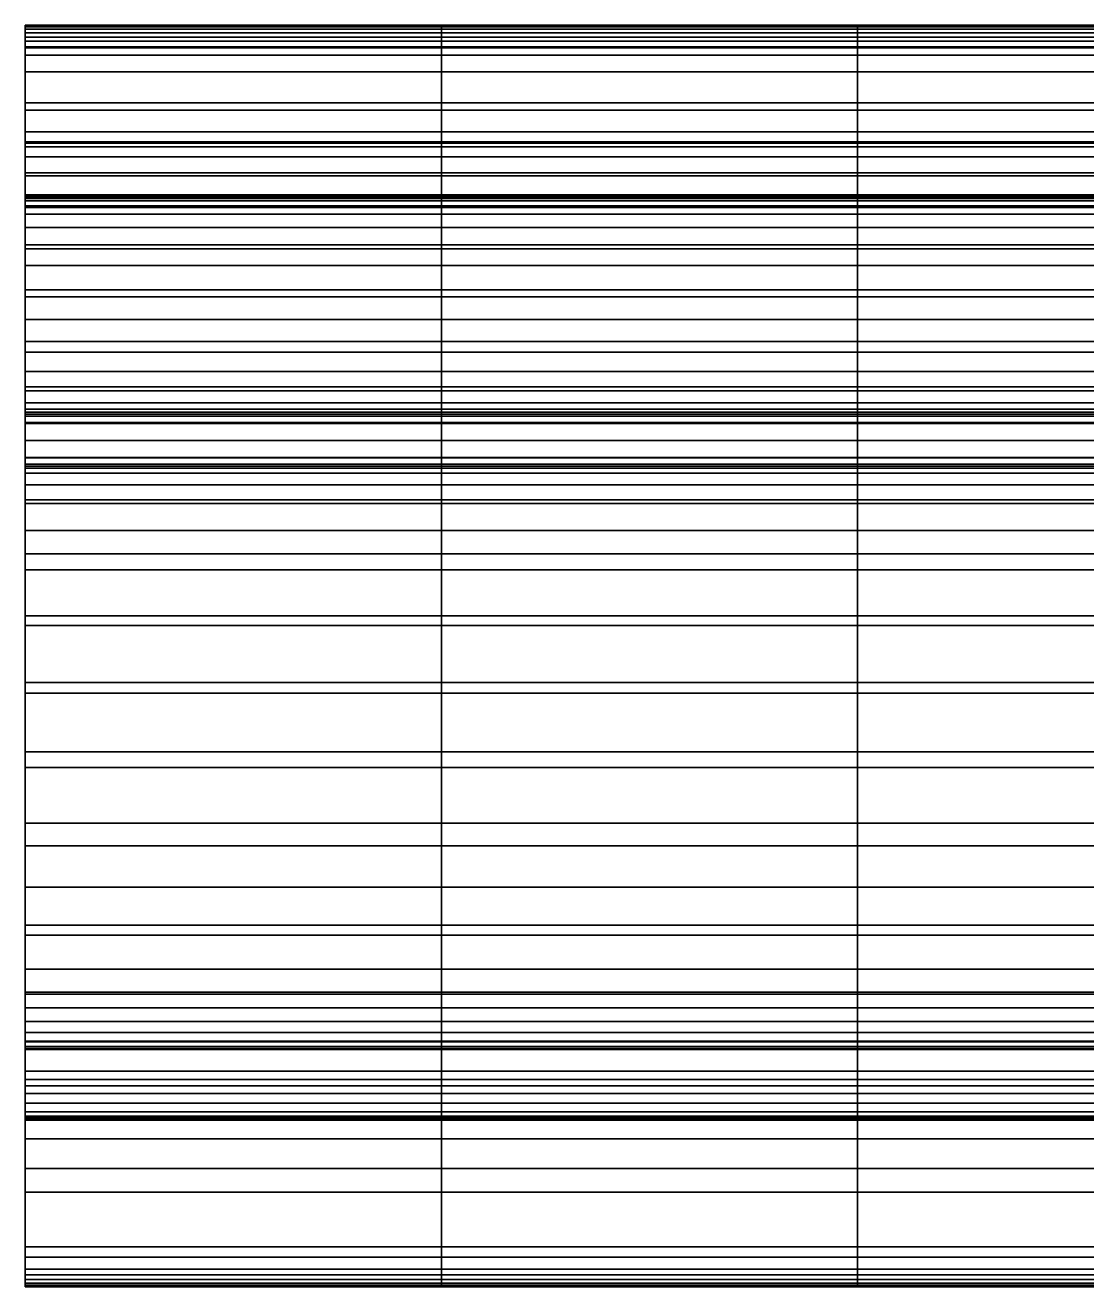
# Model space of a CAD drawing. Header units: inches. Extents: x -89 to 111, y 0 to 7.
# Drawn here: x -89 to -82.7, y 0 to 7.48 of the extents above; entities that cross this region are included whole.
import ezdxf

# ---------------------------------------------------------------- set-up
doc = ezdxf.new("R2010")
doc.units = ezdxf.units.IN
doc.header["$MEASUREMENT"] = 0

msp = doc.modelspace()

# ---------------------------------------------------------------- linework, layer by layer
for points in [[(-89, 7.474, -1.4671), (-89, 7.4817, -2.0206), (-89, 7.4843, -2.2062), (-89, 7.4826, -2.2074)], [(-86.5309, 7.4826, -2.2074), (-89, 7.4826, -2.2074), (-89, 7.4843, -2.2062), (-86.5309, 7.4843, -2.2062)], [(-86.5309, 7.4843, -2.2062), (-89, 7.4843, -2.2062), (-89, 7.4817, -2.0206), (-86.5309, 7.4817, -2.0206)], [(-86.5309, 7.4778, -2.2079), (-89, 7.4778, -2.2079), (-89, 7.4826, -2.2074), (-86.5309, 7.4826, -2.2074)], [(-86.5309, 7.4817, -2.0206), (-89, 7.4817, -2.0206), (-89, 7.474, -1.4671), (-86.5309, 7.474, -1.4671)], [(-86.5309, 7.3502, -2.2079), (-89, 7.3502, -2.2079), (-89, 7.4778, -2.2079), (-86.5309, 7.4778, -2.2079)], [(-86.5309, 7.474, -1.4671), (-89, 7.474, -1.4671), (-89, 7.46, -0.9005), (-86.5309, 7.46, -0.9005)], [(-86.5309, 7.46, -0.9005), (-89, 7.46, -0.9005), (-89, 7.4385, -0.6755), (-86.5309, 7.4385, -0.6755)], [(-86.5309, 7.4385, -0.6755), (-89, 7.4385, -0.6755), (-89, 7.4135, -0.6269), (-86.5309, 7.4135, -0.6269)], [(-86.5309, 7.4135, -0.6269), (-89, 7.4135, -0.6269), (-89, 7.3892, -0.59), (-86.5309, 7.3892, -0.59)], [(-84.0617, 7.4826, -2.2074), (-86.5309, 7.4826, -2.2074), (-86.5309, 7.4843, -2.2062), (-84.0617, 7.4843, -2.2062)], [(-84.0617, 7.4843, -2.2062), (-86.5309, 7.4843, -2.2062), (-86.5309, 7.4817, -2.0206), (-84.0617, 7.4817, -2.0206)], [(-84.0617, 7.4778, -2.2079), (-86.5309, 7.4778, -2.2079), (-86.5309, 7.4826, -2.2074), (-84.0617, 7.4826, -2.2074)], [(-84.0617, 7.4817, -2.0206), (-86.5309, 7.4817, -2.0206), (-86.5309, 7.474, -1.4671), (-84.0617, 7.474, -1.4671)], [(-84.0617, 7.3502, -2.2079), (-86.5309, 7.3502, -2.2079), (-86.5309, 7.4778, -2.2079), (-84.0617, 7.4778, -2.2079)], [(-84.0617, 7.474, -1.4671), (-86.5309, 7.474, -1.4671), (-86.5309, 7.46, -0.9005), (-84.0617, 7.46, -0.9005)], [(-84.0617, 7.46, -0.9005), (-86.5309, 7.46, -0.9005), (-86.5309, 7.4385, -0.6755), (-84.0617, 7.4385, -0.6755)], [(-84.0617, 7.4385, -0.6755), (-86.5309, 7.4385, -0.6755), (-86.5309, 7.4135, -0.6269), (-84.0617, 7.4135, -0.6269)], [(-84.0617, 7.4135, -0.6269), (-86.5309, 7.4135, -0.6269), (-86.5309, 7.3892, -0.59), (-84.0617, 7.3892, -0.59)], [(-81.5926, 7.4826, -2.2074), (-84.0617, 7.4826, -2.2074), (-84.0617, 7.4843, -2.2062), (-81.5926, 7.4843, -2.2062)], [(-81.5926, 7.4843, -2.2062), (-84.0617, 7.4843, -2.2062), (-84.0617, 7.4817, -2.0206), (-81.5926, 7.4817, -2.0206)], [(-81.5926, 7.4778, -2.2079), (-84.0617, 7.4778, -2.2079), (-84.0617, 7.4826, -2.2074), (-81.5926, 7.4826, -2.2074)], [(-81.5926, 7.4817, -2.0206), (-84.0617, 7.4817, -2.0206), (-84.0617, 7.474, -1.4671), (-81.5926, 7.474, -1.4671)], [(-81.5926, 7.3502, -2.2079), (-84.0617, 7.3502, -2.2079), (-84.0617, 7.4778, -2.2079), (-81.5926, 7.4778, -2.2079)], [(-81.5926, 7.474, -1.4671), (-84.0617, 7.474, -1.4671), (-84.0617, 7.46, -0.9005), (-81.5926, 7.46, -0.9005)], [(-81.5926, 7.46, -0.9005), (-84.0617, 7.46, -0.9005), (-84.0617, 7.4385, -0.6755), (-81.5926, 7.4385, -0.6755)], [(-81.5926, 7.4385, -0.6755), (-84.0617, 7.4385, -0.6755), (-84.0617, 7.4135, -0.6269), (-81.5926, 7.4135, -0.6269)], [(-81.5926, 7.4135, -0.6269), (-84.0617, 7.4135, -0.6269), (-84.0617, 7.3892, -0.59), (-81.5926, 7.3892, -0.59)], [(-86.5309, 7.3892, -0.59), (-89, 7.3892, -0.59), (-89, 7.3566, -0.5653), (-86.5309, 7.3566, -0.5653)], [(-86.5309, 7.3566, -0.5653), (-89, 7.3566, -0.5653), (-89, 7.307, -0.5532), (-86.5309, 7.307, -0.5532)], [(-86.5309, 6.9806, -2.2079), (-89, 6.9806, -2.2079), (-89, 7.3502, -2.2079), (-86.5309, 7.3502, -2.2079)], [(-84.0617, 7.3892, -0.59), (-86.5309, 7.3892, -0.59), (-86.5309, 7.3566, -0.5653), (-84.0617, 7.3566, -0.5653)], [(-84.0617, 7.3566, -0.5653), (-86.5309, 7.3566, -0.5653), (-86.5309, 7.307, -0.5532), (-84.0617, 7.307, -0.5532)], [(-84.0617, 6.9806, -2.2079), (-86.5309, 6.9806, -2.2079), (-86.5309, 7.3502, -2.2079), (-84.0617, 7.3502, -2.2079)], [(-81.5926, 7.3892, -0.59), (-84.0617, 7.3892, -0.59), (-84.0617, 7.3566, -0.5653), (-81.5926, 7.3566, -0.5653)], [(-81.5926, 7.3566, -0.5653), (-84.0617, 7.3566, -0.5653), (-84.0617, 7.307, -0.5532), (-81.5926, 7.307, -0.5532)], [(-81.5926, 6.9806, -2.2079), (-84.0617, 6.9806, -2.2079), (-84.0617, 7.3502, -2.2079), (-81.5926, 7.3502, -2.2079)], [(-86.5309, 7.307, -0.5532), (-89, 7.307, -0.5532), (-89, 7.2069, -0.5488), (-86.5309, 7.2069, -0.5488)], [(-84.0617, 7.307, -0.5532), (-86.5309, 7.307, -0.5532), (-86.5309, 7.2069, -0.5488), (-84.0617, 7.2069, -0.5488)], [(-81.5926, 7.307, -0.5532), (-84.0617, 7.307, -0.5532), (-84.0617, 7.2069, -0.5488), (-81.5926, 7.2069, -0.5488)], [(-86.5309, 7.2069, -0.5488), (-89, 7.2069, -0.5488), (-89, 7.0228, -0.5474), (-86.5309, 7.0228, -0.5474)], [(-84.0617, 7.2069, -0.5488), (-86.5309, 7.2069, -0.5488), (-86.5309, 7.0228, -0.5474), (-84.0617, 7.0228, -0.5474)], [(-81.5926, 7.2069, -0.5488), (-84.0617, 7.2069, -0.5488), (-84.0617, 7.0228, -0.5474), (-81.5926, 7.0228, -0.5474)], [(-86.5309, 7.0228, -0.5474), (-89, 7.0228, -0.5474), (-89, 6.8522, -0.5474), (-86.5309, 6.8522, -0.5474)], [(-86.5309, 6.6093, -2.2079), (-89, 6.6093, -2.2079), (-89, 6.9806, -2.2079), (-86.5309, 6.9806, -2.2079)], [(-84.0617, 7.0228, -0.5474), (-86.5309, 7.0228, -0.5474), (-86.5309, 6.8522, -0.5474), (-84.0617, 6.8522, -0.5474)], [(-84.0617, 6.6093, -2.2079), (-86.5309, 6.6093, -2.2079), (-86.5309, 6.9806, -2.2079), (-84.0617, 6.9806, -2.2079)], [(-81.5926, 7.0228, -0.5474), (-84.0617, 7.0228, -0.5474), (-84.0617, 6.8522, -0.5474), (-81.5926, 6.8522, -0.5474)], [(-81.5926, 6.6093, -2.2079), (-84.0617, 6.6093, -2.2079), (-84.0617, 6.9806, -2.2079), (-81.5926, 6.9806, -2.2079)], [(-86.5309, 6.8522, -0.5474), (-89, 6.8522, -0.5474), (-89, 6.7922, -0.5474), (-86.5309, 6.7922, -0.5474)], [(-84.0617, 6.8522, -0.5474), (-86.5309, 6.8522, -0.5474), (-86.5309, 6.7922, -0.5474), (-84.0617, 6.7922, -0.5474)], [(-81.5926, 6.8522, -0.5474), (-84.0617, 6.8522, -0.5474), (-84.0617, 6.7922, -0.5474), (-81.5926, 6.7922, -0.5474)], [(-86.5309, 6.7922, -0.5474), (-89, 6.7922, -0.5474), (-89, 6.788, -0.546), (-86.5309, 6.788, -0.546)], [(-86.5309, 6.788, -0.546), (-89, 6.788, -0.546), (-89, 6.7846, -0.5419), (-86.5309, 6.7846, -0.5419)], [(-86.5309, 6.7846, -0.5419), (-89, 6.7846, -0.5419), (-89, 6.763, -0.4989), (-86.5309, 6.763, -0.4989)], [(-86.5309, 6.763, -0.4989), (-89, 6.763, -0.4989), (-89, 6.7041, -0.3807), (-86.5309, 6.7041, -0.3807)], [(-84.0617, 6.7922, -0.5474), (-86.5309, 6.7922, -0.5474), (-86.5309, 6.788, -0.546), (-84.0617, 6.788, -0.546)], [(-84.0617, 6.788, -0.546), (-86.5309, 6.788, -0.546), (-86.5309, 6.7846, -0.5419), (-84.0617, 6.7846, -0.5419)], [(-84.0617, 6.7846, -0.5419), (-86.5309, 6.7846, -0.5419), (-86.5309, 6.763, -0.4989), (-84.0617, 6.763, -0.4989)], [(-84.0617, 6.763, -0.4989), (-86.5309, 6.763, -0.4989), (-86.5309, 6.7041, -0.3807), (-84.0617, 6.7041, -0.3807)], [(-81.5926, 6.7922, -0.5474), (-84.0617, 6.7922, -0.5474), (-84.0617, 6.788, -0.546), (-81.5926, 6.788, -0.546)], [(-81.5926, 6.788, -0.546), (-84.0617, 6.788, -0.546), (-84.0617, 6.7846, -0.5419), (-81.5926, 6.7846, -0.5419)], [(-81.5926, 6.7846, -0.5419), (-84.0617, 6.7846, -0.5419), (-84.0617, 6.763, -0.4989), (-81.5926, 6.763, -0.4989)], [(-81.5926, 6.763, -0.4989), (-84.0617, 6.763, -0.4989), (-84.0617, 6.7041, -0.3807), (-81.5926, 6.7041, -0.3807)], [(-86.5309, 6.7041, -0.3807), (-89, 6.7041, -0.3807), (-89, 6.5897, -0.2324), (-86.5309, 6.5897, -0.2324)], [(-84.0617, 6.7041, -0.3807), (-86.5309, 6.7041, -0.3807), (-86.5309, 6.5897, -0.2324), (-84.0617, 6.5897, -0.2324)], [(-81.5926, 6.7041, -0.3807), (-84.0617, 6.7041, -0.3807), (-84.0617, 6.5897, -0.2324), (-81.5926, 6.5897, -0.2324)], [(-86.5309, 6.477, -2.2079), (-89, 6.477, -2.2079), (-89, 6.6093, -2.2079), (-86.5309, 6.6093, -2.2079)], [(-86.5309, 6.5897, -0.2324), (-89, 6.5897, -0.2324), (-89, 6.4017, -0.099), (-86.5309, 6.4017, -0.099)], [(-84.0617, 6.477, -2.2079), (-86.5309, 6.477, -2.2079), (-86.5309, 6.6093, -2.2079), (-84.0617, 6.6093, -2.2079)], [(-84.0617, 6.5897, -0.2324), (-86.5309, 6.5897, -0.2324), (-86.5309, 6.4017, -0.099), (-84.0617, 6.4017, -0.099)], [(-81.5926, 6.477, -2.2079), (-84.0617, 6.477, -2.2079), (-84.0617, 6.6093, -2.2079), (-81.5926, 6.6093, -2.2079)], [(-81.5926, 6.5897, -0.2324), (-84.0617, 6.5897, -0.2324), (-84.0617, 6.4017, -0.099), (-81.5926, 6.4017, -0.099)], [(-86.5309, 6.4671, -2.2046), (-89, 6.4671, -2.2046), (-89, 6.477, -2.2079), (-86.5309, 6.477, -2.2079)], [(-86.5309, 6.4632, -2.1948), (-89, 6.4632, -2.1948), (-89, 6.4671, -2.2046), (-86.5309, 6.4671, -2.2046)], [(-86.5309, 6.4608, -2.1654), (-89, 6.4608, -2.1654), (-89, 6.4632, -2.1948), (-86.5309, 6.4632, -2.1948)], [(-86.5309, 6.4552, -2.1034), (-89, 6.4552, -2.1034), (-89, 6.4608, -2.1654), (-86.5309, 6.4608, -2.1654)], [(-86.5309, 6.4413, -2.0118), (-89, 6.4413, -2.0118), (-89, 6.4552, -2.1034), (-86.5309, 6.4552, -2.1034)], [(-86.5309, 6.4134, -1.8934), (-89, 6.4134, -1.8934), (-89, 6.4413, -2.0118), (-86.5309, 6.4413, -2.0118)], [(-84.0617, 6.4671, -2.2046), (-86.5309, 6.4671, -2.2046), (-86.5309, 6.477, -2.2079), (-84.0617, 6.477, -2.2079)], [(-84.0617, 6.4632, -2.1948), (-86.5309, 6.4632, -2.1948), (-86.5309, 6.4671, -2.2046), (-84.0617, 6.4671, -2.2046)], [(-84.0617, 6.4608, -2.1654), (-86.5309, 6.4608, -2.1654), (-86.5309, 6.4632, -2.1948), (-84.0617, 6.4632, -2.1948)], [(-84.0617, 6.4552, -2.1034), (-86.5309, 6.4552, -2.1034), (-86.5309, 6.4608, -2.1654), (-84.0617, 6.4608, -2.1654)], [(-84.0617, 6.4413, -2.0118), (-86.5309, 6.4413, -2.0118), (-86.5309, 6.4552, -2.1034), (-84.0617, 6.4552, -2.1034)], [(-84.0617, 6.4134, -1.8934), (-86.5309, 6.4134, -1.8934), (-86.5309, 6.4413, -2.0118), (-84.0617, 6.4413, -2.0118)], [(-81.5926, 6.4671, -2.2046), (-84.0617, 6.4671, -2.2046), (-84.0617, 6.477, -2.2079), (-81.5926, 6.477, -2.2079)], [(-81.5926, 6.4632, -2.1948), (-84.0617, 6.4632, -2.1948), (-84.0617, 6.4671, -2.2046), (-81.5926, 6.4671, -2.2046)], [(-81.5926, 6.4608, -2.1654), (-84.0617, 6.4608, -2.1654), (-84.0617, 6.4632, -2.1948), (-81.5926, 6.4632, -2.1948)], [(-81.5926, 6.4552, -2.1034), (-84.0617, 6.4552, -2.1034), (-84.0617, 6.4608, -2.1654), (-81.5926, 6.4608, -2.1654)], [(-81.5926, 6.4413, -2.0118), (-84.0617, 6.4413, -2.0118), (-84.0617, 6.4552, -2.1034), (-81.5926, 6.4552, -2.1034)], [(-81.5926, 6.4134, -1.8934), (-84.0617, 6.4134, -1.8934), (-84.0617, 6.4413, -2.0118), (-81.5926, 6.4413, -2.0118)], [(-86.5309, 6.3637, -1.762), (-89, 6.3637, -1.762), (-89, 6.4134, -1.8934), (-86.5309, 6.4134, -1.8934)], [(-86.5309, 6.4017, -0.099), (-89, 6.4017, -0.099), (-89, 6.1568, -0.0133), (-86.5309, 6.1568, -0.0133)], [(-86.5309, 6.2839, -1.6313), (-89, 6.2839, -1.6313), (-89, 6.3637, -1.762), (-86.5309, 6.3637, -1.762)], [(-84.0617, 6.3637, -1.762), (-86.5309, 6.3637, -1.762), (-86.5309, 6.4134, -1.8934), (-84.0617, 6.4134, -1.8934)], [(-84.0617, 6.4017, -0.099), (-86.5309, 6.4017, -0.099), (-86.5309, 6.1568, -0.0133), (-84.0617, 6.1568, -0.0133)], [(-84.0617, 6.2839, -1.6313), (-86.5309, 6.2839, -1.6313), (-86.5309, 6.3637, -1.762), (-84.0617, 6.3637, -1.762)], [(-81.5926, 6.3637, -1.762), (-84.0617, 6.3637, -1.762), (-84.0617, 6.4134, -1.8934), (-81.5926, 6.4134, -1.8934)], [(-81.5926, 6.4017, -0.099), (-84.0617, 6.4017, -0.099), (-84.0617, 6.1568, -0.0133), (-81.5926, 6.1568, -0.0133)], [(-81.5926, 6.2839, -1.6313), (-84.0617, 6.2839, -1.6313), (-84.0617, 6.3637, -1.762), (-81.5926, 6.3637, -1.762)], [(-86.5309, 6.1801, -1.5038), (-89, 6.1801, -1.5038), (-89, 6.2839, -1.6313), (-86.5309, 6.2839, -1.6313)], [(-84.0617, 6.1801, -1.5038), (-86.5309, 6.1801, -1.5038), (-86.5309, 6.2839, -1.6313), (-84.0617, 6.2839, -1.6313)], [(-81.5926, 6.1801, -1.5038), (-84.0617, 6.1801, -1.5038), (-84.0617, 6.2839, -1.6313), (-81.5926, 6.2839, -1.6313)], [(-86.5309, 6.0584, -1.3817), (-89, 6.0584, -1.3817), (-89, 6.1801, -1.5038), (-86.5309, 6.1801, -1.5038)], [(-86.5309, 6.1568, -0.0133), (-89, 6.1568, -0.0133), (-89, 5.8717, -0.0079), (-86.5309, 5.8717, -0.0079)], [(-84.0617, 6.0584, -1.3817), (-86.5309, 6.0584, -1.3817), (-86.5309, 6.1801, -1.5038), (-84.0617, 6.1801, -1.5038)], [(-84.0617, 6.1568, -0.0133), (-86.5309, 6.1568, -0.0133), (-86.5309, 5.8717, -0.0079), (-84.0617, 5.8717, -0.0079)], [(-81.5926, 6.0584, -1.3817), (-84.0617, 6.0584, -1.3817), (-84.0617, 6.1801, -1.5038), (-81.5926, 6.1801, -1.5038)], [(-81.5926, 6.1568, -0.0133), (-84.0617, 6.1568, -0.0133), (-84.0617, 5.8717, -0.0079), (-81.5926, 5.8717, -0.0079)], [(-86.5309, 5.9132, -1.2826), (-89, 5.9132, -1.2826), (-89, 6.0584, -1.3817), (-86.5309, 6.0584, -1.3817)], [(-84.0617, 5.9132, -1.2826), (-86.5309, 5.9132, -1.2826), (-86.5309, 6.0584, -1.3817), (-84.0617, 6.0584, -1.3817)], [(-81.5926, 5.9132, -1.2826), (-84.0617, 5.9132, -1.2826), (-84.0617, 6.0584, -1.3817), (-81.5926, 6.0584, -1.3817)], [(-86.5309, 5.7385, -1.2243), (-89, 5.7385, -1.2243), (-89, 5.9132, -1.2826), (-86.5309, 5.9132, -1.2826)], [(-86.5309, 5.8717, -0.0079), (-89, 5.8717, -0.0079), (-89, 5.6083, -0.0631), (-86.5309, 5.6083, -0.0631)], [(-84.0617, 5.7385, -1.2243), (-86.5309, 5.7385, -1.2243), (-86.5309, 5.9132, -1.2826), (-84.0617, 5.9132, -1.2826)], [(-84.0617, 5.8717, -0.0079), (-86.5309, 5.8717, -0.0079), (-86.5309, 5.6083, -0.0631), (-84.0617, 5.6083, -0.0631)], [(-81.5926, 5.7385, -1.2243), (-84.0617, 5.7385, -1.2243), (-84.0617, 5.9132, -1.2826), (-81.5926, 5.9132, -1.2826)], [(-81.5926, 5.8717, -0.0079), (-84.0617, 5.8717, -0.0079), (-84.0617, 5.6083, -0.0631), (-81.5926, 5.6083, -0.0631)], [(-86.5309, 5.5438, -1.2026), (-89, 5.5438, -1.2026), (-89, 5.7385, -1.2243), (-86.5309, 5.7385, -1.2243)], [(-84.0617, 5.5438, -1.2026), (-86.5309, 5.5438, -1.2026), (-86.5309, 5.7385, -1.2243), (-84.0617, 5.7385, -1.2243)], [(-81.5926, 5.5438, -1.2026), (-84.0617, 5.5438, -1.2026), (-84.0617, 5.7385, -1.2243), (-81.5926, 5.7385, -1.2243)], [(-86.5309, 5.6083, -0.0631), (-89, 5.6083, -0.0631), (-89, 5.4289, -0.1589), (-86.5309, 5.4289, -0.1589)], [(-86.5309, 5.3384, -1.2136), (-89, 5.3384, -1.2136), (-89, 5.5438, -1.2026), (-86.5309, 5.5438, -1.2026)], [(-84.0617, 5.6083, -0.0631), (-86.5309, 5.6083, -0.0631), (-86.5309, 5.4289, -0.1589), (-84.0617, 5.4289, -0.1589)], [(-84.0617, 5.3384, -1.2136), (-86.5309, 5.3384, -1.2136), (-86.5309, 5.5438, -1.2026), (-84.0617, 5.5438, -1.2026)], [(-81.5926, 5.6083, -0.0631), (-84.0617, 5.6083, -0.0631), (-84.0617, 5.4289, -0.1589), (-81.5926, 5.4289, -0.1589)], [(-81.5926, 5.3384, -1.2136), (-84.0617, 5.3384, -1.2136), (-84.0617, 5.5438, -1.2026), (-81.5926, 5.5438, -1.2026)], [(-86.5309, 5.4289, -0.1589), (-89, 5.4289, -0.1589), (-89, 5.314, -0.2696), (-86.5309, 5.314, -0.2696)], [(-84.0617, 5.4289, -0.1589), (-86.5309, 5.4289, -0.1589), (-86.5309, 5.314, -0.2696), (-84.0617, 5.314, -0.2696)], [(-81.5926, 5.4289, -0.1589), (-84.0617, 5.4289, -0.1589), (-84.0617, 5.314, -0.2696), (-81.5926, 5.314, -0.2696)], [(-86.5309, 5.1275, -1.2626), (-89, 5.1275, -1.2626), (-89, 5.3384, -1.2136), (-86.5309, 5.3384, -1.2136)], [(-84.0617, 5.1275, -1.2626), (-86.5309, 5.1275, -1.2626), (-86.5309, 5.3384, -1.2136), (-84.0617, 5.3384, -1.2136)], [(-81.5926, 5.1275, -1.2626), (-84.0617, 5.1275, -1.2626), (-84.0617, 5.3384, -1.2136), (-81.5926, 5.3384, -1.2136)], [(-86.5309, 5.314, -0.2696), (-89, 5.314, -0.2696), (-89, 5.2444, -0.3697), (-86.5309, 5.2444, -0.3697)], [(-86.5309, 5.2444, -0.3697), (-89, 5.2444, -0.3697), (-89, 5.2068, -0.442), (-86.5309, 5.2068, -0.442)], [(-84.0617, 5.314, -0.2696), (-86.5309, 5.314, -0.2696), (-86.5309, 5.2444, -0.3697), (-84.0617, 5.2444, -0.3697)], [(-84.0617, 5.2444, -0.3697), (-86.5309, 5.2444, -0.3697), (-86.5309, 5.2068, -0.442), (-84.0617, 5.2068, -0.442)], [(-81.5926, 5.314, -0.2696), (-84.0617, 5.314, -0.2696), (-84.0617, 5.2444, -0.3697), (-81.5926, 5.2444, -0.3697)], [(-81.5926, 5.2444, -0.3697), (-84.0617, 5.2444, -0.3697), (-84.0617, 5.2068, -0.442), (-81.5926, 5.2068, -0.442)], [(-86.5309, 5.2068, -0.442), (-89, 5.2068, -0.442), (-89, 5.1879, -0.4695), (-86.5309, 5.1879, -0.4695)], [(-86.5309, 5.1879, -0.4695), (-89, 5.1879, -0.4695), (-89, 5.177, -0.4731), (-86.5309, 5.177, -0.4731)], [(-86.5309, 5.177, -0.4731), (-89, 5.177, -0.4731), (-89, 5.1637, -0.474), (-86.5309, 5.1637, -0.474)], [(-84.0617, 5.2068, -0.442), (-86.5309, 5.2068, -0.442), (-86.5309, 5.1879, -0.4695), (-84.0617, 5.1879, -0.4695)], [(-84.0617, 5.1879, -0.4695), (-86.5309, 5.1879, -0.4695), (-86.5309, 5.177, -0.4731), (-84.0617, 5.177, -0.4731)], [(-84.0617, 5.177, -0.4731), (-86.5309, 5.177, -0.4731), (-86.5309, 5.1637, -0.474), (-84.0617, 5.1637, -0.474)], [(-81.5926, 5.2068, -0.442), (-84.0617, 5.2068, -0.442), (-84.0617, 5.1879, -0.4695), (-81.5926, 5.1879, -0.4695)], [(-81.5926, 5.1879, -0.4695), (-84.0617, 5.1879, -0.4695), (-84.0617, 5.177, -0.4731), (-81.5926, 5.177, -0.4731)], [(-81.5926, 5.177, -0.4731), (-84.0617, 5.177, -0.4731), (-84.0617, 5.1637, -0.474), (-81.5926, 5.1637, -0.474)], [(-86.5309, 5.1637, -0.474), (-89, 5.1637, -0.474), (-89, 5.1204, -0.4709), (-86.5309, 5.1204, -0.4709)], [(-86.5309, 4.9162, -1.3549), (-89, 4.9162, -1.3549), (-89, 5.1275, -1.2626), (-86.5309, 5.1275, -1.2626)], [(-86.5309, 5.1204, -0.4709), (-89, 5.1204, -0.4709), (-89, 5.0197, -0.4629), (-86.5309, 5.0197, -0.4629)], [(-84.0617, 5.1637, -0.474), (-86.5309, 5.1637, -0.474), (-86.5309, 5.1204, -0.4709), (-84.0617, 5.1204, -0.4709)], [(-84.0617, 4.9162, -1.3549), (-86.5309, 4.9162, -1.3549), (-86.5309, 5.1275, -1.2626), (-84.0617, 5.1275, -1.2626)], [(-84.0617, 5.1204, -0.4709), (-86.5309, 5.1204, -0.4709), (-86.5309, 5.0197, -0.4629), (-84.0617, 5.0197, -0.4629)], [(-81.5926, 5.1637, -0.474), (-84.0617, 5.1637, -0.474), (-84.0617, 5.1204, -0.4709), (-81.5926, 5.1204, -0.4709)], [(-81.5926, 4.9162, -1.3549), (-84.0617, 4.9162, -1.3549), (-84.0617, 5.1275, -1.2626), (-81.5926, 5.1275, -1.2626)], [(-81.5926, 5.1204, -0.4709), (-84.0617, 5.1204, -0.4709), (-84.0617, 5.0197, -0.4629), (-81.5926, 5.0197, -0.4629)], [(-86.5309, 5.0197, -0.4629), (-89, 5.0197, -0.4629), (-89, 4.9197, -0.4547), (-86.5309, 4.9197, -0.4547)], [(-84.0617, 5.0197, -0.4629), (-86.5309, 5.0197, -0.4629), (-86.5309, 4.9197, -0.4547), (-84.0617, 4.9197, -0.4547)], [(-81.5926, 5.0197, -0.4629), (-84.0617, 5.0197, -0.4629), (-84.0617, 4.9197, -0.4547), (-81.5926, 4.9197, -0.4547)], [(-86.5309, 4.9197, -0.4547), (-89, 4.9197, -0.4547), (-89, 4.8786, -0.4513), (-86.5309, 4.8786, -0.4513)], [(-86.5309, 4.6684, -1.4649), (-89, 4.6684, -1.4649), (-89, 4.9162, -1.3549), (-86.5309, 4.9162, -1.3549)], [(-86.5309, 4.8786, -0.4513), (-89, 4.8786, -0.4513), (-89, 4.8672, -0.4519), (-86.5309, 4.8672, -0.4519)], [(-86.5309, 4.8672, -0.4519), (-89, 4.8672, -0.4519), (-89, 4.8559, -0.4559), (-86.5309, 4.8559, -0.4559)], [(-84.0617, 4.9197, -0.4547), (-86.5309, 4.9197, -0.4547), (-86.5309, 4.8786, -0.4513), (-84.0617, 4.8786, -0.4513)], [(-84.0617, 4.6684, -1.4649), (-86.5309, 4.6684, -1.4649), (-86.5309, 4.9162, -1.3549), (-84.0617, 4.9162, -1.3549)], [(-84.0617, 4.8786, -0.4513), (-86.5309, 4.8786, -0.4513), (-86.5309, 4.8672, -0.4519), (-84.0617, 4.8672, -0.4519)], [(-84.0617, 4.8672, -0.4519), (-86.5309, 4.8672, -0.4519), (-86.5309, 4.8559, -0.4559), (-84.0617, 4.8559, -0.4559)], [(-81.5926, 4.9197, -0.4547), (-84.0617, 4.9197, -0.4547), (-84.0617, 4.8786, -0.4513), (-81.5926, 4.8786, -0.4513)], [(-81.5926, 4.6684, -1.4649), (-84.0617, 4.6684, -1.4649), (-84.0617, 4.9162, -1.3549), (-81.5926, 4.9162, -1.3549)], [(-81.5926, 4.8786, -0.4513), (-84.0617, 4.8786, -0.4513), (-84.0617, 4.8672, -0.4519), (-81.5926, 4.8672, -0.4519)], [(-81.5926, 4.8672, -0.4519), (-84.0617, 4.8672, -0.4519), (-84.0617, 4.8559, -0.4559), (-81.5926, 4.8559, -0.4559)], [(-86.5309, 4.8559, -0.4559), (-89, 4.8559, -0.4559), (-89, 4.8257, -0.4741), (-86.5309, 4.8257, -0.4741)], [(-86.5309, 4.8257, -0.4741), (-89, 4.8257, -0.4741), (-89, 4.7575, -0.517), (-86.5309, 4.7575, -0.517)], [(-84.0617, 4.8559, -0.4559), (-86.5309, 4.8559, -0.4559), (-86.5309, 4.8257, -0.4741), (-84.0617, 4.8257, -0.4741)], [(-84.0617, 4.8257, -0.4741), (-86.5309, 4.8257, -0.4741), (-86.5309, 4.7575, -0.517), (-84.0617, 4.7575, -0.517)], [(-81.5926, 4.8559, -0.4559), (-84.0617, 4.8559, -0.4559), (-84.0617, 4.8257, -0.4741), (-81.5926, 4.8257, -0.4741)], [(-81.5926, 4.8257, -0.4741), (-84.0617, 4.8257, -0.4741), (-84.0617, 4.7575, -0.517), (-81.5926, 4.7575, -0.517)], [(-86.5309, 4.7575, -0.517), (-89, 4.7575, -0.517), (-89, 4.646, -0.5773), (-86.5309, 4.646, -0.5773)], [(-84.0617, 4.7575, -0.517), (-86.5309, 4.7575, -0.517), (-86.5309, 4.646, -0.5773), (-84.0617, 4.646, -0.5773)], [(-81.5926, 4.7575, -0.517), (-84.0617, 4.7575, -0.517), (-84.0617, 4.646, -0.5773), (-81.5926, 4.646, -0.5773)], [(-86.5309, 4.3481, -1.567), (-89, 4.3481, -1.567), (-89, 4.6684, -1.4649), (-86.5309, 4.6684, -1.4649)], [(-86.5309, 4.646, -0.5773), (-89, 4.646, -0.5773), (-89, 4.4855, -0.6475), (-86.5309, 4.4855, -0.6475)], [(-84.0617, 4.3481, -1.567), (-86.5309, 4.3481, -1.567), (-86.5309, 4.6684, -1.4649), (-84.0617, 4.6684, -1.4649)], [(-84.0617, 4.646, -0.5773), (-86.5309, 4.646, -0.5773), (-86.5309, 4.4855, -0.6475), (-84.0617, 4.4855, -0.6475)], [(-81.5926, 4.3481, -1.567), (-84.0617, 4.3481, -1.567), (-84.0617, 4.6684, -1.4649), (-81.5926, 4.6684, -1.4649)], [(-81.5926, 4.646, -0.5773), (-84.0617, 4.646, -0.5773), (-84.0617, 4.4855, -0.6475), (-81.5926, 4.4855, -0.6475)], [(-86.5309, 4.4855, -0.6475), (-89, 4.4855, -0.6475), (-89, 4.2519, -0.7273), (-86.5309, 4.2519, -0.7273)], [(-84.0617, 4.4855, -0.6475), (-86.5309, 4.4855, -0.6475), (-86.5309, 4.2519, -0.7273), (-84.0617, 4.2519, -0.7273)], [(-81.5926, 4.4855, -0.6475), (-84.0617, 4.4855, -0.6475), (-84.0617, 4.2519, -0.7273), (-81.5926, 4.2519, -0.7273)], [(-86.5309, 3.9788, -1.6608), (-89, 3.9788, -1.6608), (-89, 4.3481, -1.567), (-86.5309, 4.3481, -1.567)], [(-84.0617, 3.9788, -1.6608), (-86.5309, 3.9788, -1.6608), (-86.5309, 4.3481, -1.567), (-84.0617, 4.3481, -1.567)], [(-81.5926, 3.9788, -1.6608), (-84.0617, 3.9788, -1.6608), (-84.0617, 4.3481, -1.567), (-81.5926, 4.3481, -1.567)], [(-86.5309, 4.2519, -0.7273), (-89, 4.2519, -0.7273), (-89, 3.9211, -0.8165), (-86.5309, 3.9211, -0.8165)], [(-84.0617, 4.2519, -0.7273), (-86.5309, 4.2519, -0.7273), (-86.5309, 3.9211, -0.8165), (-84.0617, 3.9211, -0.8165)], [(-81.5926, 4.2519, -0.7273), (-84.0617, 4.2519, -0.7273), (-84.0617, 3.9211, -0.8165), (-81.5926, 3.9211, -0.8165)], [(-86.5309, 3.5845, -1.7464), (-89, 3.5845, -1.7464), (-89, 3.9788, -1.6608), (-86.5309, 3.9788, -1.6608)], [(-84.0617, 3.5845, -1.7464), (-86.5309, 3.5845, -1.7464), (-86.5309, 3.9788, -1.6608), (-84.0617, 3.9788, -1.6608)], [(-81.5926, 3.5845, -1.7464), (-84.0617, 3.5845, -1.7464), (-84.0617, 3.9788, -1.6608), (-81.5926, 3.9788, -1.6608)], [(-86.5309, 3.9211, -0.8165), (-89, 3.9211, -0.8165), (-89, 3.521, -0.8966), (-86.5309, 3.521, -0.8966)], [(-84.0617, 3.9211, -0.8165), (-86.5309, 3.9211, -0.8165), (-86.5309, 3.521, -0.8966), (-84.0617, 3.521, -0.8966)], [(-81.5926, 3.9211, -0.8165), (-84.0617, 3.9211, -0.8165), (-84.0617, 3.521, -0.8966), (-81.5926, 3.521, -0.8966)], [(-86.5309, 3.1723, -1.809), (-89, 3.1723, -1.809), (-89, 3.5845, -1.7464), (-86.5309, 3.5845, -1.7464)], [(-86.5309, 3.521, -0.8966), (-89, 3.521, -0.8966), (-89, 3.0792, -0.9491), (-86.5309, 3.0792, -0.9491)], [(-84.0617, 3.1723, -1.809), (-86.5309, 3.1723, -1.809), (-86.5309, 3.5845, -1.7464), (-84.0617, 3.5845, -1.7464)], [(-84.0617, 3.521, -0.8966), (-86.5309, 3.521, -0.8966), (-86.5309, 3.0792, -0.9491), (-84.0617, 3.0792, -0.9491)], [(-81.5926, 3.1723, -1.809), (-84.0617, 3.1723, -1.809), (-84.0617, 3.5845, -1.7464), (-81.5926, 3.5845, -1.7464)], [(-81.5926, 3.521, -0.8966), (-84.0617, 3.521, -0.8966), (-84.0617, 3.0792, -0.9491), (-81.5926, 3.0792, -0.9491)], [(-86.5309, 2.7495, -1.8339), (-89, 2.7495, -1.8339), (-89, 3.1723, -1.809), (-86.5309, 3.1723, -1.809)], [(-84.0617, 2.7495, -1.8339), (-86.5309, 2.7495, -1.8339), (-86.5309, 3.1723, -1.809), (-84.0617, 3.1723, -1.809)], [(-81.5926, 2.7495, -1.8339), (-84.0617, 2.7495, -1.8339), (-84.0617, 3.1723, -1.809), (-81.5926, 3.1723, -1.809)], [(-86.5309, 3.0792, -0.9491), (-89, 3.0792, -0.9491), (-89, 2.6141, -0.9722), (-86.5309, 2.6141, -0.9722)], [(-84.0617, 3.0792, -0.9491), (-86.5309, 3.0792, -0.9491), (-86.5309, 2.6141, -0.9722), (-84.0617, 2.6141, -0.9722)], [(-81.5926, 3.0792, -0.9491), (-84.0617, 3.0792, -0.9491), (-84.0617, 2.6141, -0.9722), (-81.5926, 2.6141, -0.9722)], [(-86.5309, 2.3692, -1.8389), (-89, 2.3692, -1.8389), (-89, 2.7495, -1.8339), (-86.5309, 2.7495, -1.8339)], [(-84.0617, 2.3692, -1.8389), (-86.5309, 2.3692, -1.8389), (-86.5309, 2.7495, -1.8339), (-84.0617, 2.7495, -1.8339)], [(-81.5926, 2.3692, -1.8389), (-84.0617, 2.3692, -1.8389), (-84.0617, 2.7495, -1.8339), (-81.5926, 2.7495, -1.8339)], [(-86.5309, 2.6141, -0.9722), (-89, 2.6141, -0.9722), (-89, 2.1439, -0.9643), (-86.5309, 2.1439, -0.9643)], [(-84.0617, 2.6141, -0.9722), (-86.5309, 2.6141, -0.9722), (-86.5309, 2.1439, -0.9643), (-84.0617, 2.1439, -0.9643)], [(-81.5926, 2.6141, -0.9722), (-84.0617, 2.6141, -0.9722), (-84.0617, 2.1439, -0.9643), (-81.5926, 2.1439, -0.9643)], [(-86.5309, 2.0845, -1.8419), (-89, 2.0845, -1.8419), (-89, 2.3692, -1.8389), (-86.5309, 2.3692, -1.8389)], [(-84.0617, 2.0845, -1.8419), (-86.5309, 2.0845, -1.8419), (-86.5309, 2.3692, -1.8389), (-84.0617, 2.3692, -1.8389)], [(-81.5926, 2.0845, -1.8419), (-84.0617, 2.0845, -1.8419), (-84.0617, 2.3692, -1.8389), (-81.5926, 2.3692, -1.8389)], [(-86.5309, 2.1439, -0.9643), (-89, 2.1439, -0.9643), (-89, 1.7345, -0.9347), (-86.5309, 1.7345, -0.9347)], [(-84.0617, 2.1439, -0.9643), (-86.5309, 2.1439, -0.9643), (-86.5309, 1.7345, -0.9347), (-84.0617, 1.7345, -0.9347)], [(-81.5926, 2.1439, -0.9643), (-84.0617, 2.1439, -0.9643), (-84.0617, 1.7345, -0.9347), (-81.5926, 1.7345, -0.9347)], [(-86.5309, 1.8817, -1.849), (-89, 1.8817, -1.849), (-89, 2.0845, -1.8419), (-86.5309, 2.0845, -1.8419)], [(-84.0617, 1.8817, -1.849), (-86.5309, 1.8817, -1.849), (-86.5309, 2.0845, -1.8419), (-84.0617, 2.0845, -1.8419)], [(-81.5926, 1.8817, -1.849), (-84.0617, 1.8817, -1.849), (-84.0617, 2.0845, -1.8419), (-81.5926, 2.0845, -1.8419)], [(-86.5309, 1.7471, -1.8662), (-89, 1.7471, -1.8662), (-89, 1.8817, -1.849), (-86.5309, 1.8817, -1.849)], [(-84.0617, 1.7471, -1.8662), (-86.5309, 1.7471, -1.8662), (-86.5309, 1.8817, -1.849), (-84.0617, 1.8817, -1.849)], [(-81.5926, 1.7471, -1.8662), (-84.0617, 1.7471, -1.8662), (-84.0617, 1.8817, -1.849), (-81.5926, 1.8817, -1.849)], [(-86.5309, 1.6533, -1.9027), (-89, 1.6533, -1.9027), (-89, 1.7471, -1.8662), (-86.5309, 1.7471, -1.8662)], [(-86.5309, 1.7345, -0.9347), (-89, 1.7345, -0.9347), (-89, 1.4518, -0.8929), (-86.5309, 1.4518, -0.8929)], [(-84.0617, 1.6533, -1.9027), (-86.5309, 1.6533, -1.9027), (-86.5309, 1.7471, -1.8662), (-84.0617, 1.7471, -1.8662)], [(-84.0617, 1.7345, -0.9347), (-86.5309, 1.7345, -0.9347), (-86.5309, 1.4518, -0.8929), (-84.0617, 1.4518, -0.8929)], [(-81.5926, 1.6533, -1.9027), (-84.0617, 1.6533, -1.9027), (-84.0617, 1.7471, -1.8662), (-81.5926, 1.7471, -1.8662)], [(-81.5926, 1.7345, -0.9347), (-84.0617, 1.7345, -0.9347), (-84.0617, 1.4518, -0.8929), (-81.5926, 1.4518, -0.8929)], [(-86.5309, 1.5728, -1.9678), (-89, 1.5728, -1.9678), (-89, 1.6533, -1.9027), (-86.5309, 1.6533, -1.9027)], [(-84.0617, 1.5728, -1.9678), (-86.5309, 1.5728, -1.9678), (-86.5309, 1.6533, -1.9027), (-84.0617, 1.6533, -1.9027)], [(-81.5926, 1.5728, -1.9678), (-84.0617, 1.5728, -1.9678), (-84.0617, 1.6533, -1.9027), (-81.5926, 1.6533, -1.9027)], [(-86.5309, 1.5068, -2.046), (-89, 1.5068, -2.046), (-89, 1.5728, -1.9678), (-86.5309, 1.5728, -1.9678)], [(-84.0617, 1.5068, -2.046), (-86.5309, 1.5068, -2.046), (-86.5309, 1.5728, -1.9678), (-84.0617, 1.5728, -1.9678)], [(-81.5926, 1.5068, -2.046), (-84.0617, 1.5068, -2.046), (-84.0617, 1.5728, -1.9678), (-81.5926, 1.5728, -1.9678)], [(-86.5309, 1.4563, -2.122), (-89, 1.4563, -2.122), (-89, 1.5068, -2.046), (-86.5309, 1.5068, -2.046)], [(-84.0617, 1.4563, -2.122), (-86.5309, 1.4563, -2.122), (-86.5309, 1.5068, -2.046), (-84.0617, 1.5068, -2.046)], [(-81.5926, 1.4563, -2.122), (-84.0617, 1.4563, -2.122), (-84.0617, 1.5068, -2.046), (-81.5926, 1.5068, -2.046)], [(-86.5309, 1.4241, -2.1787), (-89, 1.4241, -2.1787), (-89, 1.4563, -2.122), (-86.5309, 1.4563, -2.122)], [(-86.5309, 1.4518, -0.8929), (-89, 1.4518, -0.8929), (-89, 1.2769, -0.8555), (-86.5309, 1.2769, -0.8555)], [(-86.5309, 1.4127, -2.1988), (-89, 1.4127, -2.1988), (-89, 1.4241, -2.1787), (-86.5309, 1.4241, -2.1787)], [(-84.0617, 1.4241, -2.1787), (-86.5309, 1.4241, -2.1787), (-86.5309, 1.4563, -2.122), (-84.0617, 1.4563, -2.122)], [(-84.0617, 1.4518, -0.8929), (-86.5309, 1.4518, -0.8929), (-86.5309, 1.2769, -0.8555), (-84.0617, 1.2769, -0.8555)], [(-84.0617, 1.4127, -2.1988), (-86.5309, 1.4127, -2.1988), (-86.5309, 1.4241, -2.1787), (-84.0617, 1.4241, -2.1787)], [(-81.5926, 1.4241, -2.1787), (-84.0617, 1.4241, -2.1787), (-84.0617, 1.4563, -2.122), (-81.5926, 1.4563, -2.122)], [(-81.5926, 1.4518, -0.8929), (-84.0617, 1.4518, -0.8929), (-84.0617, 1.2769, -0.8555), (-81.5926, 1.2769, -0.8555)], [(-81.5926, 1.4127, -2.1988), (-84.0617, 1.4127, -2.1988), (-84.0617, 1.4241, -2.1787), (-81.5926, 1.4241, -2.1787)], [(-86.5309, 1.4107, -2.2002), (-89, 1.4107, -2.2002), (-89, 1.4127, -2.1988), (-86.5309, 1.4127, -2.1988)], [(-86.5309, 1.4068, -2.2007), (-89, 1.4068, -2.2007), (-89, 1.4107, -2.2002), (-86.5309, 1.4107, -2.2002)], [(-86.5309, 1.2276, -2.2013), (-89, 1.2276, -2.2013), (-89, 1.4068, -2.2007), (-86.5309, 1.4068, -2.2007)], [(-84.0617, 1.4107, -2.2002), (-86.5309, 1.4107, -2.2002), (-86.5309, 1.4127, -2.1988), (-84.0617, 1.4127, -2.1988)], [(-84.0617, 1.4068, -2.2007), (-86.5309, 1.4068, -2.2007), (-86.5309, 1.4107, -2.2002), (-84.0617, 1.4107, -2.2002)], [(-84.0617, 1.2276, -2.2013), (-86.5309, 1.2276, -2.2013), (-86.5309, 1.4068, -2.2007), (-84.0617, 1.4068, -2.2007)], [(-81.5926, 1.4107, -2.2002), (-84.0617, 1.4107, -2.2002), (-84.0617, 1.4127, -2.1988), (-81.5926, 1.4127, -2.1988)], [(-81.5926, 1.4068, -2.2007), (-84.0617, 1.4068, -2.2007), (-84.0617, 1.4107, -2.2002), (-81.5926, 1.4107, -2.2002)], [(-81.5926, 1.2276, -2.2013), (-84.0617, 1.2276, -2.2013), (-84.0617, 1.4068, -2.2007), (-81.5926, 1.4068, -2.2007)], [(-86.5309, 1.2769, -0.8555), (-89, 1.2769, -0.8555), (-89, 1.191, -0.8393), (-86.5309, 1.191, -0.8393)], [(-84.0617, 1.2769, -0.8555), (-86.5309, 1.2769, -0.8555), (-86.5309, 1.191, -0.8393), (-84.0617, 1.191, -0.8393)], [(-81.5926, 1.2769, -0.8555), (-84.0617, 1.2769, -0.8555), (-84.0617, 1.191, -0.8393), (-81.5926, 1.191, -0.8393)], [(-86.5309, 0.6999, -2.203), (-89, 0.6999, -2.203), (-89, 1.2276, -2.2013), (-86.5309, 1.2276, -2.2013)], [(-84.0617, 0.6999, -2.203), (-86.5309, 0.6999, -2.203), (-86.5309, 1.2276, -2.2013), (-84.0617, 1.2276, -2.2013)], [(-81.5926, 0.6999, -2.203), (-84.0617, 0.6999, -2.203), (-84.0617, 1.2276, -2.2013), (-81.5926, 1.2276, -2.2013)], [(-86.5309, 1.191, -0.8393), (-89, 1.191, -0.8393), (-89, 1.1443, -0.8407), (-86.5309, 1.1443, -0.8407)], [(-86.5309, 1.1443, -0.8407), (-89, 1.1443, -0.8407), (-89, 1.087, -0.8565), (-86.5309, 1.087, -0.8565)], [(-84.0617, 1.191, -0.8393), (-86.5309, 1.191, -0.8393), (-86.5309, 1.1443, -0.8407), (-84.0617, 1.1443, -0.8407)], [(-84.0617, 1.1443, -0.8407), (-86.5309, 1.1443, -0.8407), (-86.5309, 1.087, -0.8565), (-84.0617, 1.087, -0.8565)], [(-81.5926, 1.191, -0.8393), (-84.0617, 1.191, -0.8393), (-84.0617, 1.1443, -0.8407), (-81.5926, 1.1443, -0.8407)], [(-81.5926, 1.1443, -0.8407), (-84.0617, 1.1443, -0.8407), (-84.0617, 1.087, -0.8565), (-81.5926, 1.087, -0.8565)], [(-86.5309, 1.087, -0.8565), (-89, 1.087, -0.8565), (-89, 1.0366, -0.8876), (-86.5309, 1.0366, -0.8876)], [(-84.0617, 1.087, -0.8565), (-86.5309, 1.087, -0.8565), (-86.5309, 1.0366, -0.8876), (-84.0617, 1.0366, -0.8876)], [(-81.5926, 1.087, -0.8565), (-84.0617, 1.087, -0.8565), (-84.0617, 1.0366, -0.8876), (-81.5926, 1.0366, -0.8876)], [(-86.5309, 1.0366, -0.8876), (-89, 1.0366, -0.8876), (-89, 1.0105, -0.9353), (-86.5309, 1.0105, -0.9353)], [(-86.5309, 1.0105, -0.9353), (-89, 1.0105, -0.9353), (-89, 0.9995, -0.9848), (-86.5309, 0.9995, -0.9848)], [(-86.5309, 0.9995, -0.9848), (-89, 0.9995, -0.9848), (-89, 0.9948, -1.0217), (-86.5309, 0.9948, -1.0217)], [(-86.5309, 0.9948, -1.0217), (-89, 0.9948, -1.0217), (-89, 0.9936, -1.0456), (-86.5309, 0.9936, -1.0456)], [(-86.5309, 0.9936, -1.0456), (-89, 0.9936, -1.0456), (-89, 0.9932, -1.0566), (-86.5309, 0.9932, -1.0566)], [(-86.5309, 0.9932, -1.0566), (-89, 0.9932, -1.0566), (-89, 0.9915, -1.0601), (-86.5309, 0.9915, -1.0601)], [(-86.5309, 0.9915, -1.0601), (-89, 0.9915, -1.0601), (-89, 0.986, -1.0612), (-86.5309, 0.986, -1.0612)], [(-86.5309, 0.986, -1.0612), (-89, 0.986, -1.0612), (-89, 0.8755, -1.0612), (-86.5309, 0.8755, -1.0612)], [(-84.0617, 1.0366, -0.8876), (-86.5309, 1.0366, -0.8876), (-86.5309, 1.0105, -0.9353), (-84.0617, 1.0105, -0.9353)], [(-84.0617, 1.0105, -0.9353), (-86.5309, 1.0105, -0.9353), (-86.5309, 0.9995, -0.9848), (-84.0617, 0.9995, -0.9848)], [(-84.0617, 0.9995, -0.9848), (-86.5309, 0.9995, -0.9848), (-86.5309, 0.9948, -1.0217), (-84.0617, 0.9948, -1.0217)], [(-84.0617, 0.9948, -1.0217), (-86.5309, 0.9948, -1.0217), (-86.5309, 0.9936, -1.0456), (-84.0617, 0.9936, -1.0456)], [(-84.0617, 0.9936, -1.0456), (-86.5309, 0.9936, -1.0456), (-86.5309, 0.9932, -1.0566), (-84.0617, 0.9932, -1.0566)], [(-84.0617, 0.9932, -1.0566), (-86.5309, 0.9932, -1.0566), (-86.5309, 0.9915, -1.0601), (-84.0617, 0.9915, -1.0601)], [(-84.0617, 0.9915, -1.0601), (-86.5309, 0.9915, -1.0601), (-86.5309, 0.986, -1.0612), (-84.0617, 0.986, -1.0612)], [(-84.0617, 0.986, -1.0612), (-86.5309, 0.986, -1.0612), (-86.5309, 0.8755, -1.0612), (-84.0617, 0.8755, -1.0612)], [(-81.5926, 1.0366, -0.8876), (-84.0617, 1.0366, -0.8876), (-84.0617, 1.0105, -0.9353), (-81.5926, 1.0105, -0.9353)], [(-81.5926, 1.0105, -0.9353), (-84.0617, 1.0105, -0.9353), (-84.0617, 0.9995, -0.9848), (-81.5926, 0.9995, -0.9848)], [(-81.5926, 0.9995, -0.9848), (-84.0617, 0.9995, -0.9848), (-84.0617, 0.9948, -1.0217), (-81.5926, 0.9948, -1.0217)], [(-81.5926, 0.9948, -1.0217), (-84.0617, 0.9948, -1.0217), (-84.0617, 0.9936, -1.0456), (-81.5926, 0.9936, -1.0456)], [(-81.5926, 0.9936, -1.0456), (-84.0617, 0.9936, -1.0456), (-84.0617, 0.9932, -1.0566), (-81.5926, 0.9932, -1.0566)], [(-81.5926, 0.9932, -1.0566), (-84.0617, 0.9932, -1.0566), (-84.0617, 0.9915, -1.0601), (-81.5926, 0.9915, -1.0601)], [(-81.5926, 0.9915, -1.0601), (-84.0617, 0.9915, -1.0601), (-84.0617, 0.986, -1.0612), (-81.5926, 0.986, -1.0612)], [(-81.5926, 0.986, -1.0612), (-84.0617, 0.986, -1.0612), (-84.0617, 0.8755, -1.0612), (-81.5926, 0.8755, -1.0612)], [(-86.5309, 0.8755, -1.0612), (-89, 0.8755, -1.0612), (-89, 0.5587, -1.0612), (-86.5309, 0.5587, -1.0612)], [(-84.0617, 0.8755, -1.0612), (-86.5309, 0.8755, -1.0612), (-86.5309, 0.5587, -1.0612), (-84.0617, 0.5587, -1.0612)], [(-81.5926, 0.8755, -1.0612), (-84.0617, 0.8755, -1.0612), (-84.0617, 0.5587, -1.0612), (-81.5926, 0.5587, -1.0612)], [(-86.5309, 0.1734, -2.2047), (-89, 0.1734, -2.2047), (-89, 0.6999, -2.203), (-86.5309, 0.6999, -2.203)], [(-84.0617, 0.1734, -2.2047), (-86.5309, 0.1734, -2.2047), (-86.5309, 0.6999, -2.203), (-84.0617, 0.6999, -2.203)], [(-81.5926, 0.1734, -2.2047), (-84.0617, 0.1734, -2.2047), (-84.0617, 0.6999, -2.203), (-81.5926, 0.6999, -2.203)], [(-86.5309, 0.5587, -1.0612), (-89, 0.5587, -1.0612), (-89, 0.2346, -1.067), (-86.5309, 0.2346, -1.067)], [(-84.0617, 0.5587, -1.0612), (-86.5309, 0.5587, -1.0612), (-86.5309, 0.2346, -1.067), (-84.0617, 0.2346, -1.067)], [(-81.5926, 0.5587, -1.0612), (-84.0617, 0.5587, -1.0612), (-84.0617, 0.2346, -1.067), (-81.5926, 0.2346, -1.067)], [(-86.5309, 0.2346, -1.067), (-89, 0.2346, -1.067), (-89, 0.1017, -1.0845), (-86.5309, 0.1017, -1.0845)], [(-84.0617, 0.2346, -1.067), (-86.5309, 0.2346, -1.067), (-86.5309, 0.1017, -1.0845), (-84.0617, 0.1017, -1.0845)], [(-81.5926, 0.2346, -1.067), (-84.0617, 0.2346, -1.067), (-84.0617, 0.1017, -1.0845), (-81.5926, 0.1017, -1.0845)], [(-86.5309, -0.0021, -2.2055), (-89, -0.0021, -2.2055), (-89, 0.1734, -2.2047), (-86.5309, 0.1734, -2.2047)], [(-84.0617, -0.0021, -2.2055), (-86.5309, -0.0021, -2.2055), (-86.5309, 0.1734, -2.2047), (-84.0617, 0.1734, -2.2047)], [(-81.5926, -0.0021, -2.2055), (-84.0617, -0.0021, -2.2055), (-84.0617, 0.1734, -2.2047), (-81.5926, 0.1734, -2.2047)], [(-86.5309, 0.1017, -1.0845), (-89, 0.1017, -1.0845), (-89, 0.0679, -1.1115), (-86.5309, 0.0679, -1.1115)], [(-84.0617, 0.1017, -1.0845), (-86.5309, 0.1017, -1.0845), (-86.5309, 0.0679, -1.1115), (-84.0617, 0.0679, -1.1115)], [(-81.5926, 0.1017, -1.0845), (-84.0617, 0.1017, -1.0845), (-84.0617, 0.0679, -1.1115), (-81.5926, 0.0679, -1.1115)], [(-86.5309, 0.0679, -1.1115), (-89, 0.0679, -1.1115), (-89, 0.0406, -1.1459), (-86.5309, 0.0406, -1.1459)], [(-86.5309, 0.0406, -1.1459), (-89, 0.0406, -1.1459), (-89, 0.0202, -1.1966), (-86.5309, 0.0202, -1.1966)], [(-86.5309, 0.0202, -1.1966), (-89, 0.0202, -1.1966), (-89, 0.0072, -1.2728), (-86.5309, 0.0072, -1.2728)], [(-86.5309, 0.0072, -1.2728), (-89, 0.0072, -1.2728), (-89, 0.0002, -1.444), (-86.5309, 0.0002, -1.444)], [(-86.5309, 0.0002, -1.444), (-89, 0.0002, -1.444), (-89, -0.0021, -1.7793), (-86.5309, -0.0021, -1.7793)], [(-84.0617, 0.0679, -1.1115), (-86.5309, 0.0679, -1.1115), (-86.5309, 0.0406, -1.1459), (-84.0617, 0.0406, -1.1459)], [(-84.0617, 0.0406, -1.1459), (-86.5309, 0.0406, -1.1459), (-86.5309, 0.0202, -1.1966), (-84.0617, 0.0202, -1.1966)], [(-84.0617, 0.0202, -1.1966), (-86.5309, 0.0202, -1.1966), (-86.5309, 0.0072, -1.2728), (-84.0617, 0.0072, -1.2728)], [(-84.0617, 0.0072, -1.2728), (-86.5309, 0.0072, -1.2728), (-86.5309, 0.0002, -1.444), (-84.0617, 0.0002, -1.444)], [(-84.0617, 0.0002, -1.444), (-86.5309, 0.0002, -1.444), (-86.5309, -0.0021, -1.7793), (-84.0617, -0.0021, -1.7793)], [(-81.5926, 0.0679, -1.1115), (-84.0617, 0.0679, -1.1115), (-84.0617, 0.0406, -1.1459), (-81.5926, 0.0406, -1.1459)], [(-81.5926, 0.0406, -1.1459), (-84.0617, 0.0406, -1.1459), (-84.0617, 0.0202, -1.1966), (-81.5926, 0.0202, -1.1966)], [(-81.5926, 0.0202, -1.1966), (-84.0617, 0.0202, -1.1966), (-84.0617, 0.0072, -1.2728), (-81.5926, 0.0072, -1.2728)], [(-81.5926, 0.0072, -1.2728), (-84.0617, 0.0072, -1.2728), (-84.0617, 0.0002, -1.444), (-81.5926, 0.0002, -1.444)], [(-81.5926, 0.0002, -1.444), (-84.0617, 0.0002, -1.444), (-84.0617, -0.0021, -1.7793), (-81.5926, -0.0021, -1.7793)], [(-86.5309, -0.0021, -1.7793), (-89, -0.0021, -1.7793), (-89, -0.0021, -2.0935), (-86.5309, -0.0021, -2.0935)], [(-86.5309, -0.0021, -2.0935), (-89, -0.0021, -2.0935), (-89, -0.0021, -2.2013), (-86.5309, -0.0021, -2.2013)], [(-86.5309, -0.0021, -2.2013), (-89, -0.0021, -2.2013), (-89, -0.0021, -2.2047), (-86.5309, -0.0021, -2.2047)], [(-86.5309, -0.0021, -2.2047), (-89, -0.0021, -2.2047), (-89, -0.0021, -2.2055), (-86.5309, -0.0021, -2.2055)], [(-84.0617, -0.0021, -1.7793), (-86.5309, -0.0021, -1.7793), (-86.5309, -0.0021, -2.0935), (-84.0617, -0.0021, -2.0935)], [(-84.0617, -0.0021, -2.0935), (-86.5309, -0.0021, -2.0935), (-86.5309, -0.0021, -2.2013), (-84.0617, -0.0021, -2.2013)], [(-84.0617, -0.0021, -2.2013), (-86.5309, -0.0021, -2.2013), (-86.5309, -0.0021, -2.2047), (-84.0617, -0.0021, -2.2047)], [(-84.0617, -0.0021, -2.2047), (-86.5309, -0.0021, -2.2047), (-86.5309, -0.0021, -2.2055), (-84.0617, -0.0021, -2.2055)], [(-81.5926, -0.0021, -1.7793), (-84.0617, -0.0021, -1.7793), (-84.0617, -0.0021, -2.0935), (-81.5926, -0.0021, -2.0935)], [(-81.5926, -0.0021, -2.0935), (-84.0617, -0.0021, -2.0935), (-84.0617, -0.0021, -2.2013), (-81.5926, -0.0021, -2.2013)], [(-81.5926, -0.0021, -2.2013), (-84.0617, -0.0021, -2.2013), (-84.0617, -0.0021, -2.2047), (-81.5926, -0.0021, -2.2047)], [(-81.5926, -0.0021, -2.2047), (-84.0617, -0.0021, -2.2047), (-84.0617, -0.0021, -2.2055), (-81.5926, -0.0021, -2.2055)]]:
    msp.add_3dface(points)

doc.saveas('drawing.dxf')
